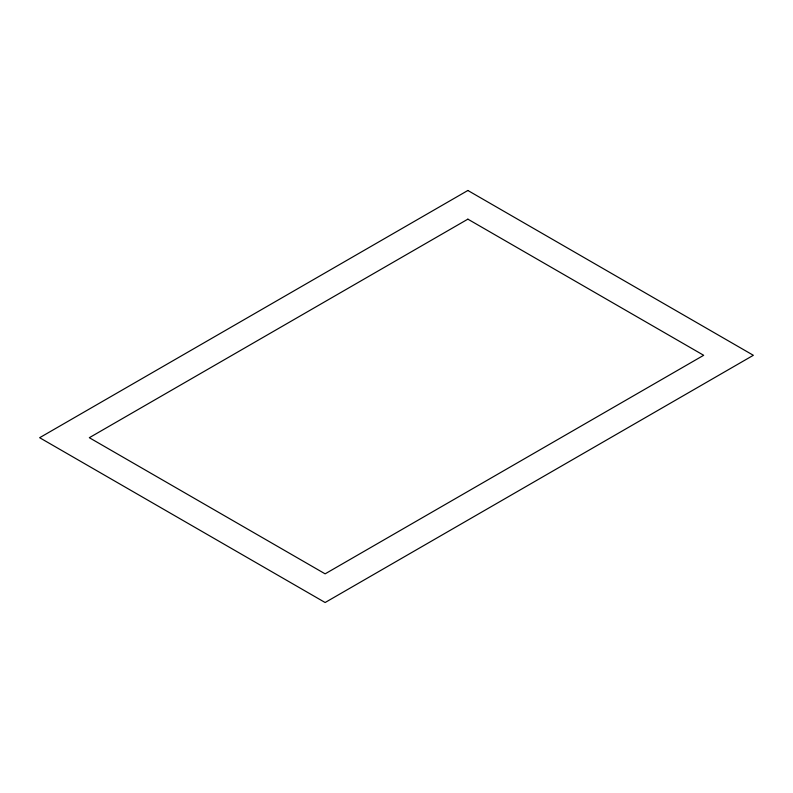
<?xml version="1.0" encoding="UTF-8"?>
<svg xmlns="http://www.w3.org/2000/svg" width="793" height="793" viewBox="0 0 793 793"><rect width="100%" height="100%" fill="white"/><g stroke="black" fill="none" stroke-linecap="round" stroke-linejoin="round"><path stroke-width="1.19" d="M467.87 190.479L39.65 437.706L325.13 602.521L753.35 355.294L467.87 190.479M467.87 219.155L89.322 437.706L325.13 573.845L703.678 355.294L467.87 219.155"/></g></svg>
